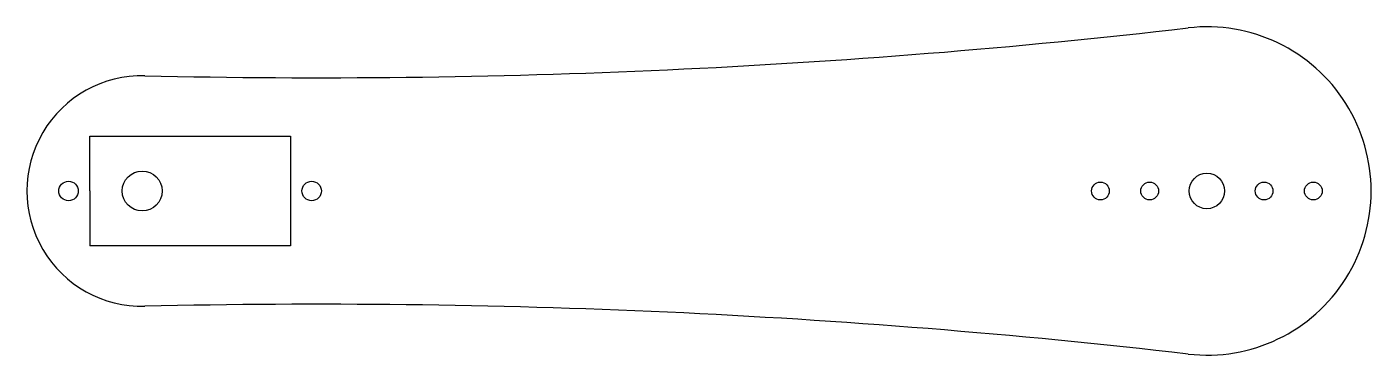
# Model space of a CAD drawing. Header units: millimetres. Extents: x -92 to 60, y -3 to 34.
import ezdxf

# ---------------------------------------------------------------- set-up
doc = ezdxf.new("R2010")
doc.units = ezdxf.units.MM

msp = doc.modelspace()

# ---------------------------------------------------------------- linework, layer by layer
at = {"color": 7, "linetype": 'Continuous'}
for p, q in [((-84.54, 15.36), (-84.54, 21.56)), ((-84.54, 21.56), (-61.94, 21.56)), ((-61.94, 21.56), (-61.94, 9.16)), ((-84.54, 15.36), (-84.54, 9.16)), ((-61.94, 9.16), (-84.54, 9.16))]:
    msp.add_line(p, q, dxfattribs=at)
for centre, radius in [((-78.64, 15.36), 2.25), ((41.36, 15.36), 2), ((-86.94, 15.36), 1.1), ((-59.54, 15.36), 1.1), ((29.36, 15.36), 1), ((34.91, 15.36), 1), ((47.81, 15.36), 1), ((53.36, 15.36), 1)]:
    msp.add_circle(centre, radius, dxfattribs=at)
for centre, radius, start, end in [((-58.78, 887.17), 859.04, 268.69553, 276.55302), ((41.36, 15.36), 18.51, 263.447, 96.553), ((-78.64, 15.36), 13, 88.6955, 271.3045), ((-58.78, -856.45), 859.04, 83.44698, 91.30447)]:
    msp.add_arc(centre, radius, start, end, dxfattribs=at)

doc.saveas('drawing.dxf')
